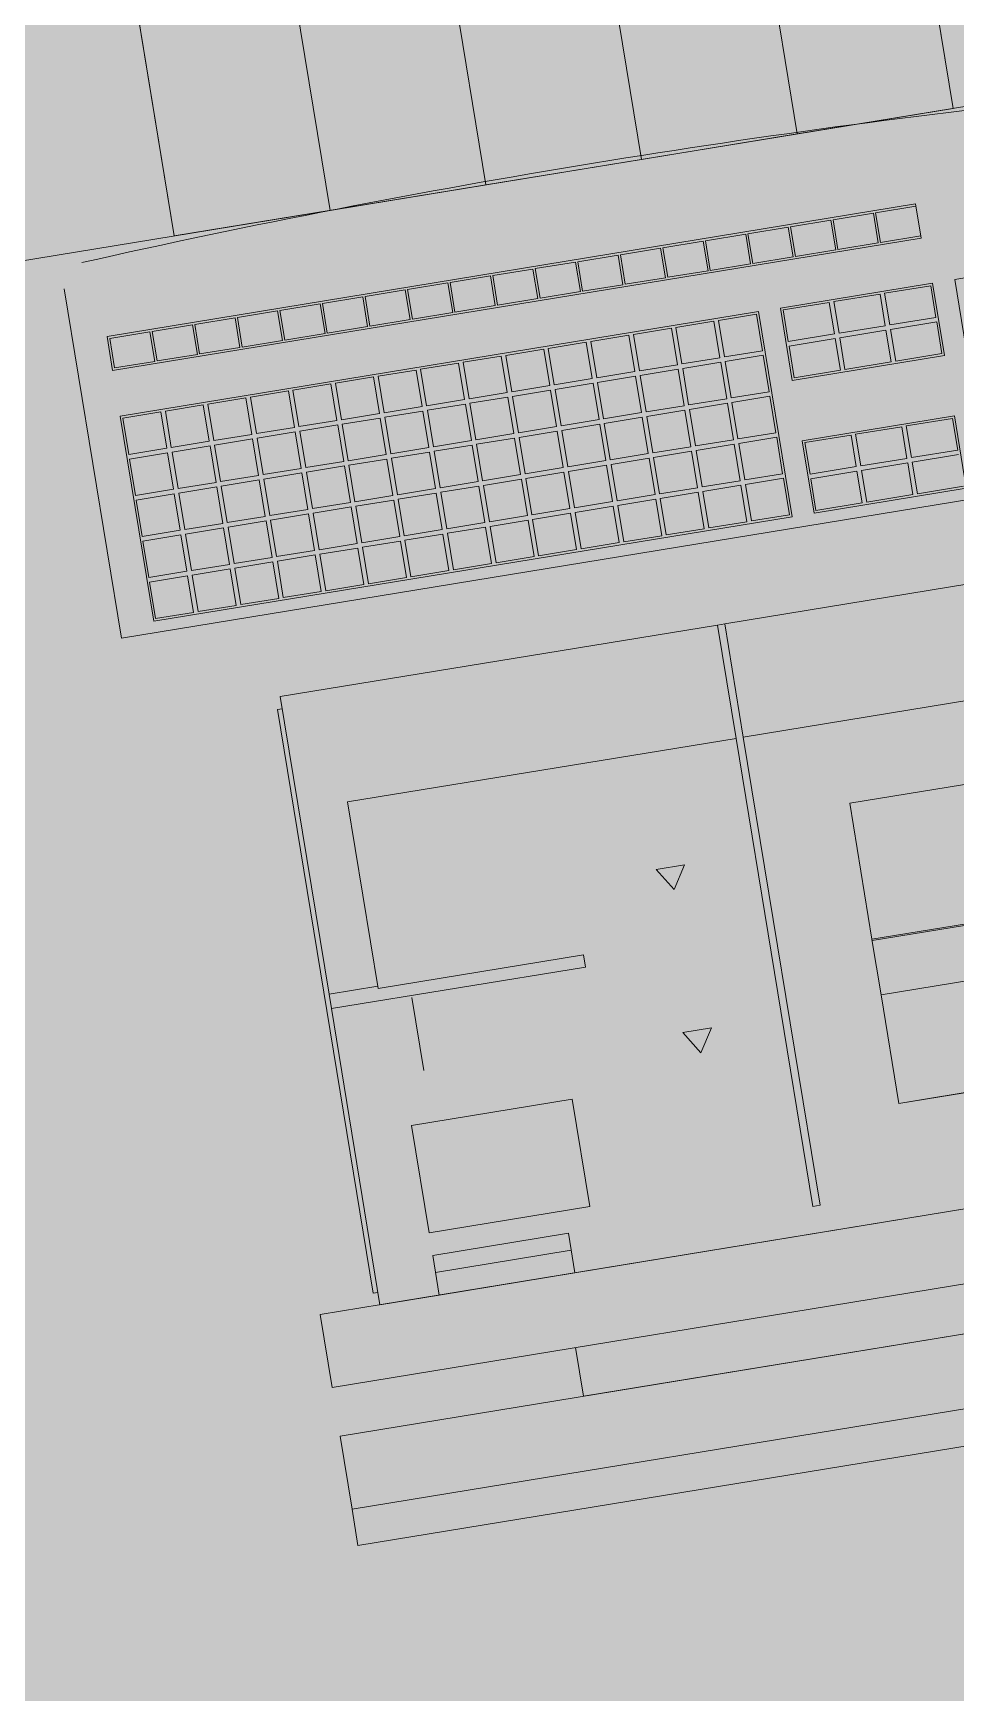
# Model space of a CAD drawing. Header units: metres. Extents: x 2 to 659295185, y -28 to 1124222152.
# Drawn here: x 655569.395 to 655569.769, y 1126616.172 to 1126616.846 of the extents above; entities that cross this region are included whole.
import ezdxf

# ---------------------------------------------------------------- set-up
doc = ezdxf.new("R2010")
doc.units = ezdxf.units.M
doc.header["$MEASUREMENT"] = 0
doc.linetypes.add('DASHDOT', pattern=[1, 0.5, -0.25, 0, -0.25])
doc.layers.get('0').update_dxf_attribs({"linetype": 'CONTINUOUS'})
doc.layers.add('LC-MUEBLE MADERA', color=12, linetype='CONTINUOUS', lineweight=9)
doc.layers.add('LOCALES ASIGNADOS', color=41, linetype='DASHDOT', lineweight=0)

# ---------------------------------------------------------------- blocks, each defined once
blk = doc.blocks.new('cajera')
for points in [[(-0.32, 0.26133), (-0.32, 0), (0, 0), (0, 0.26698)], [(-0.256, 0.16927), (-0.256, 0), (-0.32, 0), (-0.32, 0.24848), (-0.31139, 0.24848)], [(-0.256, 0.2482), (-0.256, 0.24848), (-0.192, 0.24848), (-0.192, 0), (-0.256, 0), (-0.256, 0.16927)], [(-0.128, 0.19869), (-0.128, 0), (-0.192, 0), (-0.192, 0.24848), (-0.14472, 0.24848)], [(-0.01974, 0.24848), (0, 0.24848), (0, 0), (-0.064, 0), (-0.064, 0.22382)], [(-0.064, 0.22382), (-0.064, 0), (-0.128, 0), (-0.128, 0.19869)]]:
    blk.add_lwpolyline(points)
blk = doc.blocks.new('monitor')
at = {"linetype": 'Continuous', "lineweight": 0}
for p, q in [((0.02, -0.185), (0.02, 0.185)), ((0.05, 0.185), (0.05, -0.185)), ((0.07, -0.185), (0.07, 0.185)), ((0.1, 0.185), (0.1, -0.185)), ((0.07, 0.085), (0.05, 0.085)), ((0.05, -0.085), (0.05, 0.085))]:
    blk.add_line(p, q, dxfattribs=at)
for p, q in [((0.05, 0.185), (0.02, 0.185)), ((0.1, 0.185), (0.07, 0.185))]:
    blk.add_line(p, q)
blk.add_lwpolyline([(0.02, 0.185), (0.005, 0.185), (0.005, -0.185), (0.02, -0.185)])
blk = doc.blocks.new('impresora fiscal')
at = {"linetype": 'Continuous', "lineweight": 0}
for p, q in [((1901.68399, 751.70618), (1901.92469, 751.70618)), ((1901.68399, 751.70618), (1901.68399, 751.45618)), ((1901.98041, 751.70618), (1901.92469, 751.70618)), ((1901.92469, 751.70618), (1901.92469, 751.68988)), ((1901.98041, 751.70618), (1902.00476, 751.70618)), ((1901.98041, 751.68988), (1901.98041, 751.70618)), ((1902.00476, 751.70618), (1902.00476, 751.58445)), ((1901.68205, 751.70118), (1901.68399, 751.70118)), ((1901.68205, 751.70118), (1901.68205, 751.46118)), ((1902.0067, 751.70118), (1902.00476, 751.70118)), ((1902.0067, 751.70118), (1902.0067, 751.46118)), ((1901.82214, 751.69517), (1901.82214, 751.50277)), ((1901.82514, 751.69517), (1901.82214, 751.69517)), ((1901.82514, 751.50277), (1901.82514, 751.69517)), ((1901.98041, 751.69691), (1901.92469, 751.69691)), ((1901.92469, 751.68988), (1901.98041, 751.68988)), ((1901.91442, 751.63652), (1901.91442, 751.68064)), ((1901.98041, 751.68064), (1901.91442, 751.68064)), ((1901.98041, 751.68064), (1901.98041, 751.63652)), ((1901.71019, 751.65965), (1901.71019, 751.6596)), ((1901.78392, 751.65965), (1901.71019, 751.65965)), ((1901.71019, 751.6596), (1901.71019, 751.61495)), ((1901.78392, 751.6596), (1901.71019, 751.6596)), ((1901.78392, 751.65965), (1901.78392, 751.6596)), ((1901.78392, 751.61495), (1901.78392, 751.6596)), ((1901.91442, 751.63652), (1901.98041, 751.63652)), ((1901.85985, 751.62634), (1901.854, 751.61706)), ((1901.86569, 751.61706), (1901.85985, 751.62634)), ((1901.854, 751.61706), (1901.86569, 751.61706)), ((1901.70996, 751.615), (1901.70996, 751.59219)), ((1901.71019, 751.615), (1901.70996, 751.615)), ((1901.71019, 751.61495), (1901.78392, 751.61495)), ((1901.78392, 751.59219), (1901.78392, 751.61495)), ((1901.97181, 751.61526), (1901.97181, 751.58526)), ((1901.78392, 751.59267), (1901.70996, 751.59267)), ((1901.70996, 751.59219), (1901.71019, 751.59219)), ((1901.71019, 751.59219), (1901.71019, 751.59214)), ((1901.78392, 751.59214), (1901.71019, 751.59214)), ((1901.71019, 751.59214), (1901.71019, 751.53622)), ((1901.78392, 751.59219), (1901.78392, 751.59214)), ((1901.78392, 751.53622), (1901.78392, 751.59214)), ((1901.90034, 751.58445), (1901.90034, 751.5794)), ((1901.90034, 751.58445), (1902.00476, 751.58445)), ((1902.00476, 751.58445), (1902.00476, 751.57844)), ((1901.90034, 751.5794), (1901.98476, 751.5794)), ((1901.98476, 751.5794), (1901.98476, 751.50277)), ((1902.00476, 751.57844), (1901.98476, 751.57844)), ((1902.00476, 751.45618), (1902.00476, 751.57844)), ((1901.85985, 751.55926), (1901.854, 751.54998)), ((1901.86569, 751.54998), (1901.85985, 751.55926)), ((1901.854, 751.54998), (1901.86569, 751.54998)), ((1901.71019, 751.53622), (1901.78392, 751.53622)), ((1901.70758, 751.52555), (1901.70173, 751.51627)), ((1901.71343, 751.51627), (1901.70758, 751.52555)), ((1901.70173, 751.51627), (1901.71343, 751.51627)), ((1901.82214, 751.50277), (1901.69917, 751.50277)), ((1901.69917, 751.50277), (1901.69917, 751.45618)), ((1901.82214, 751.45618), (1901.82214, 751.50277)), ((1901.82514, 751.50277), (1901.82514, 751.45618)), ((1901.98476, 751.50277), (1901.82514, 751.50277)), ((1901.68205, 751.46118), (1901.68399, 751.46118)), ((1901.68399, 751.45618), (1901.69917, 751.45618)), ((1901.69917, 751.45618), (1901.82214, 751.45618)), ((1901.82214, 751.45618), (1901.82514, 751.45618)), ((1901.82514, 751.45618), (1902.00476, 751.45618)), ((1902.0067, 751.46118), (1902.00476, 751.46118))]:
    blk.add_line(p, q, dxfattribs=at)
blk = doc.blocks.new('teclado de caja')
at = {"linetype": 'Continuous', "lineweight": 0}
for p, q in [((1902.0645, 751.42237), (1901.62425, 751.42237)), ((1902.0645, 751.42237), (1901.62425, 751.42237)), ((1902.0645, 751.27875), (1902.0645, 751.42237)), ((1902.0645, 751.27875), (1902.0645, 751.42237)), ((1901.70752, 751.33338), (1901.70752, 751.41769)), ((1901.70752, 751.33338), (1901.70752, 751.41769)), ((1901.77912, 751.41769), (1901.71658, 751.41769)), ((1901.71658, 751.41769), (1901.71658, 751.38793)), ((1901.77912, 751.41769), (1901.71658, 751.41769)), ((1901.71658, 751.41769), (1901.71658, 751.38793)), ((1901.73649, 751.41675), (1901.71751, 751.41675)), ((1901.73649, 751.41675), (1901.71751, 751.41675)), ((1901.73649, 751.40375), (1901.73649, 751.41675)), ((1901.73649, 751.40375), (1901.73649, 751.41675)), ((1901.73836, 751.41675), (1901.73836, 751.40375)), ((1901.75733, 751.41675), (1901.73836, 751.41675)), ((1901.73836, 751.41675), (1901.73836, 751.40375)), ((1901.75733, 751.41675), (1901.73836, 751.41675)), ((1901.75733, 751.40375), (1901.75733, 751.41675)), ((1901.75733, 751.40375), (1901.75733, 751.41675)), ((1901.75921, 751.41675), (1901.75921, 751.40375)), ((1901.77818, 751.41675), (1901.75921, 751.41675)), ((1901.75921, 751.41675), (1901.75921, 751.40375)), ((1901.77818, 751.41675), (1901.75921, 751.41675)), ((1901.77818, 751.40375), (1901.77818, 751.41675)), ((1901.77818, 751.40375), (1901.77818, 751.41675)), ((1901.77912, 751.38793), (1901.77912, 751.41769)), ((1901.77912, 751.38793), (1901.77912, 751.41769)), ((1902.05045, 751.41769), (1901.78817, 751.41769)), ((1901.78817, 751.41769), (1901.78817, 751.33338)), ((1902.05045, 751.41769), (1901.78817, 751.41769)), ((1901.78817, 751.41769), (1901.78817, 751.33338)), ((1901.78911, 751.41675), (1901.78911, 751.40176)), ((1901.80472, 751.41675), (1901.78911, 751.41675)), ((1901.78911, 751.41675), (1901.78911, 751.40176)), ((1901.80472, 751.41675), (1901.78911, 751.41675)), ((1901.80472, 751.40176), (1901.80472, 751.41675)), ((1901.80472, 751.40176), (1901.80472, 751.41675)), ((1901.80659, 751.41675), (1901.80659, 751.40176)), ((1901.82221, 751.41675), (1901.80659, 751.41675)), ((1901.80659, 751.41675), (1901.80659, 751.40176)), ((1901.82221, 751.41675), (1901.80659, 751.41675)), ((1901.82221, 751.40176), (1901.82221, 751.41675)), ((1901.82221, 751.40176), (1901.82221, 751.41675)), ((1901.82408, 751.41675), (1901.82408, 751.40176)), ((1901.83969, 751.41675), (1901.82408, 751.41675)), ((1901.82408, 751.41675), (1901.82408, 751.40176)), ((1901.83969, 751.41675), (1901.82408, 751.41675)), ((1901.83969, 751.40176), (1901.83969, 751.41675)), ((1901.83969, 751.40176), (1901.83969, 751.41675)), ((1901.84156, 751.41675), (1901.84156, 751.40176)), ((1901.85718, 751.41675), (1901.84156, 751.41675)), ((1901.84156, 751.41675), (1901.84156, 751.40176)), ((1901.85718, 751.41675), (1901.84156, 751.41675)), ((1901.85718, 751.40176), (1901.85718, 751.41675)), ((1901.85718, 751.40176), (1901.85718, 751.41675)), ((1901.85905, 751.41675), (1901.85905, 751.40176)), ((1901.87466, 751.41675), (1901.85905, 751.41675)), ((1901.85905, 751.41675), (1901.85905, 751.40176)), ((1901.87466, 751.41675), (1901.85905, 751.41675)), ((1901.87466, 751.40176), (1901.87466, 751.41675)), ((1901.87466, 751.40176), (1901.87466, 751.41675)), ((1901.87653, 751.41675), (1901.87653, 751.40176)), ((1901.89214, 751.41675), (1901.87653, 751.41675)), ((1901.87653, 751.41675), (1901.87653, 751.40176)), ((1901.89214, 751.41675), (1901.87653, 751.41675)), ((1901.89214, 751.40176), (1901.89214, 751.41675)), ((1901.89214, 751.40176), (1901.89214, 751.41675)), ((1901.89402, 751.41675), (1901.89402, 751.40176)), ((1901.90963, 751.41675), (1901.89402, 751.41675)), ((1901.89402, 751.41675), (1901.89402, 751.40176)), ((1901.90963, 751.41675), (1901.89402, 751.41675)), ((1901.90963, 751.40176), (1901.90963, 751.41675)), ((1901.90963, 751.40176), (1901.90963, 751.41675)), ((1901.9115, 751.41675), (1901.9115, 751.40176)), ((1901.92711, 751.41675), (1901.9115, 751.41675)), ((1901.9115, 751.41675), (1901.9115, 751.40176)), ((1901.92711, 751.41675), (1901.9115, 751.41675)), ((1901.92711, 751.40176), (1901.92711, 751.41675)), ((1901.92711, 751.40176), (1901.92711, 751.41675)), ((1901.92899, 751.41675), (1901.92899, 751.40176)), ((1901.9446, 751.41675), (1901.92899, 751.41675)), ((1901.92899, 751.41675), (1901.92899, 751.40176)), ((1901.9446, 751.41675), (1901.92899, 751.41675)), ((1901.9446, 751.40176), (1901.9446, 751.41675)), ((1901.9446, 751.40176), (1901.9446, 751.41675)), ((1901.94647, 751.41675), (1901.94647, 751.40176)), ((1901.96208, 751.41675), (1901.94647, 751.41675)), ((1901.94647, 751.41675), (1901.94647, 751.40176)), ((1901.96208, 751.41675), (1901.94647, 751.41675)), ((1901.96208, 751.40176), (1901.96208, 751.41675)), ((1901.96208, 751.40176), (1901.96208, 751.41675)), ((1901.96396, 751.41675), (1901.96396, 751.40176)), ((1901.97957, 751.41675), (1901.96396, 751.41675)), ((1901.96396, 751.41675), (1901.96396, 751.40176)), ((1901.97957, 751.41675), (1901.96396, 751.41675)), ((1901.97957, 751.40176), (1901.97957, 751.41675)), ((1901.97957, 751.40176), (1901.97957, 751.41675)), ((1901.98144, 751.41675), (1901.98144, 751.40176)), ((1901.99705, 751.41675), (1901.98144, 751.41675)), ((1901.98144, 751.41675), (1901.98144, 751.40176)), ((1901.99705, 751.41675), (1901.98144, 751.41675)), ((1901.99705, 751.40176), (1901.99705, 751.41675)), ((1901.99705, 751.40176), (1901.99705, 751.41675)), ((1901.99893, 751.41675), (1901.99893, 751.40176)), ((1902.01454, 751.41675), (1901.99893, 751.41675)), ((1901.99893, 751.41675), (1901.99893, 751.40176)), ((1902.01454, 751.41675), (1901.99893, 751.41675)), ((1902.01454, 751.40176), (1902.01454, 751.41675)), ((1902.01454, 751.40176), (1902.01454, 751.41675)), ((1902.01641, 751.41675), (1902.01641, 751.40176)), ((1902.03202, 751.41675), (1902.01641, 751.41675)), ((1902.01641, 751.41675), (1902.01641, 751.40176)), ((1902.03202, 751.41675), (1902.01641, 751.41675)), ((1902.03202, 751.40176), (1902.03202, 751.41675)), ((1902.03202, 751.40176), (1902.03202, 751.41675)), ((1902.0339, 751.41675), (1902.0339, 751.40176)), ((1902.04951, 751.41675), (1902.0339, 751.41675)), ((1902.0339, 751.41675), (1902.0339, 751.40176)), ((1902.04951, 751.41675), (1902.0339, 751.41675)), ((1902.04951, 751.40176), (1902.04951, 751.41675)), ((1902.04951, 751.40176), (1902.04951, 751.41675)), ((1902.05045, 751.33338), (1902.05045, 751.41769)), ((1902.05045, 751.33338), (1902.05045, 751.41769)), ((1901.71751, 751.40375), (1901.73649, 751.40375)), ((1901.71751, 751.40375), (1901.73649, 751.40375)), ((1901.71751, 751.40187), (1901.71751, 751.38887)), ((1901.73649, 751.40187), (1901.71751, 751.40187)), ((1901.71751, 751.40187), (1901.71751, 751.38887)), ((1901.73649, 751.40187), (1901.71751, 751.40187)), ((1901.73649, 751.38887), (1901.73649, 751.40187)), ((1901.73649, 751.38887), (1901.73649, 751.40187)), ((1901.73836, 751.40375), (1901.75733, 751.40375)), ((1901.73836, 751.40375), (1901.75733, 751.40375)), ((1901.73836, 751.40187), (1901.73836, 751.38887)), ((1901.75733, 751.40187), (1901.73836, 751.40187)), ((1901.73836, 751.40187), (1901.73836, 751.38887)), ((1901.75733, 751.40187), (1901.73836, 751.40187)), ((1901.75733, 751.38887), (1901.75733, 751.40187)), ((1901.75733, 751.38887), (1901.75733, 751.40187)), ((1901.75921, 751.40375), (1901.77818, 751.40375)), ((1901.75921, 751.40375), (1901.77818, 751.40375)), ((1901.75921, 751.40187), (1901.75921, 751.38887)), ((1901.77818, 751.40187), (1901.75921, 751.40187)), ((1901.75921, 751.40187), (1901.75921, 751.38887)), ((1901.77818, 751.40187), (1901.75921, 751.40187)), ((1901.77818, 751.38887), (1901.77818, 751.40187)), ((1901.77818, 751.38887), (1901.77818, 751.40187)), ((1901.78911, 751.40176), (1901.80472, 751.40176)), ((1901.78911, 751.40176), (1901.80472, 751.40176)), ((1901.80659, 751.40176), (1901.82221, 751.40176)), ((1901.80659, 751.40176), (1901.82221, 751.40176)), ((1901.82408, 751.40176), (1901.83969, 751.40176)), ((1901.82408, 751.40176), (1901.83969, 751.40176)), ((1901.84156, 751.40176), (1901.85718, 751.40176)), ((1901.84156, 751.40176), (1901.85718, 751.40176)), ((1901.85905, 751.40176), (1901.87466, 751.40176)), ((1901.85905, 751.40176), (1901.87466, 751.40176)), ((1901.87653, 751.40176), (1901.89214, 751.40176)), ((1901.87653, 751.40176), (1901.89214, 751.40176)), ((1901.89402, 751.40176), (1901.90963, 751.40176)), ((1901.89402, 751.40176), (1901.90963, 751.40176)), ((1901.9115, 751.40176), (1901.92711, 751.40176)), ((1901.9115, 751.40176), (1901.92711, 751.40176)), ((1901.92899, 751.40176), (1901.9446, 751.40176)), ((1901.92899, 751.40176), (1901.9446, 751.40176)), ((1901.94647, 751.40176), (1901.96208, 751.40176)), ((1901.94647, 751.40176), (1901.96208, 751.40176)), ((1901.96396, 751.40176), (1901.97957, 751.40176)), ((1901.96396, 751.40176), (1901.97957, 751.40176)), ((1901.98144, 751.40176), (1901.99705, 751.40176)), ((1901.98144, 751.40176), (1901.99705, 751.40176)), ((1901.99893, 751.40176), (1902.01454, 751.40176)), ((1901.99893, 751.40176), (1902.01454, 751.40176)), ((1902.01641, 751.40176), (1902.03202, 751.40176)), ((1902.01641, 751.40176), (1902.03202, 751.40176)), ((1902.0339, 751.40176), (1902.04951, 751.40176)), ((1902.0339, 751.40176), (1902.04951, 751.40176)), ((1901.78911, 751.39989), (1901.78911, 751.3849)), ((1901.80472, 751.39989), (1901.78911, 751.39989)), ((1901.78911, 751.39989), (1901.78911, 751.3849)), ((1901.80472, 751.39989), (1901.78911, 751.39989)), ((1901.80472, 751.3849), (1901.80472, 751.39989)), ((1901.80472, 751.3849), (1901.80472, 751.39989)), ((1901.80659, 751.39989), (1901.80659, 751.3849)), ((1901.82221, 751.39989), (1901.80659, 751.39989)), ((1901.80659, 751.39989), (1901.80659, 751.3849)), ((1901.82221, 751.39989), (1901.80659, 751.39989)), ((1901.82221, 751.3849), (1901.82221, 751.39989)), ((1901.82221, 751.3849), (1901.82221, 751.39989)), ((1901.82408, 751.39989), (1901.82408, 751.3849)), ((1901.83969, 751.39989), (1901.82408, 751.39989)), ((1901.82408, 751.39989), (1901.82408, 751.3849)), ((1901.83969, 751.39989), (1901.82408, 751.39989)), ((1901.83969, 751.3849), (1901.83969, 751.39989)), ((1901.83969, 751.3849), (1901.83969, 751.39989)), ((1901.84156, 751.39989), (1901.84156, 751.3849)), ((1901.85718, 751.39989), (1901.84156, 751.39989)), ((1901.84156, 751.39989), (1901.84156, 751.3849)), ((1901.85718, 751.39989), (1901.84156, 751.39989)), ((1901.85718, 751.3849), (1901.85718, 751.39989)), ((1901.85718, 751.3849), (1901.85718, 751.39989)), ((1901.85905, 751.39989), (1901.85905, 751.3849)), ((1901.87466, 751.39989), (1901.85905, 751.39989)), ((1901.85905, 751.39989), (1901.85905, 751.3849)), ((1901.87466, 751.39989), (1901.85905, 751.39989)), ((1901.87466, 751.3849), (1901.87466, 751.39989)), ((1901.87466, 751.3849), (1901.87466, 751.39989)), ((1901.87653, 751.39989), (1901.87653, 751.3849)), ((1901.89214, 751.39989), (1901.87653, 751.39989)), ((1901.87653, 751.39989), (1901.87653, 751.3849)), ((1901.89214, 751.39989), (1901.87653, 751.39989)), ((1901.89214, 751.3849), (1901.89214, 751.39989)), ((1901.89214, 751.3849), (1901.89214, 751.39989)), ((1901.89402, 751.39989), (1901.89402, 751.3849)), ((1901.90963, 751.39989), (1901.89402, 751.39989)), ((1901.89402, 751.39989), (1901.89402, 751.3849)), ((1901.90963, 751.39989), (1901.89402, 751.39989)), ((1901.90963, 751.3849), (1901.90963, 751.39989)), ((1901.90963, 751.3849), (1901.90963, 751.39989)), ((1901.9115, 751.39989), (1901.9115, 751.3849)), ((1901.92711, 751.39989), (1901.9115, 751.39989)), ((1901.9115, 751.39989), (1901.9115, 751.3849)), ((1901.92711, 751.39989), (1901.9115, 751.39989)), ((1901.92711, 751.3849), (1901.92711, 751.39989)), ((1901.92711, 751.3849), (1901.92711, 751.39989)), ((1901.92899, 751.39989), (1901.92899, 751.3849)), ((1901.9446, 751.39989), (1901.92899, 751.39989)), ((1901.92899, 751.39989), (1901.92899, 751.3849)), ((1901.9446, 751.39989), (1901.92899, 751.39989)), ((1901.9446, 751.3849), (1901.9446, 751.39989)), ((1901.9446, 751.3849), (1901.9446, 751.39989)), ((1901.94647, 751.39989), (1901.94647, 751.3849)), ((1901.96208, 751.39989), (1901.94647, 751.39989)), ((1901.94647, 751.39989), (1901.94647, 751.3849)), ((1901.96208, 751.39989), (1901.94647, 751.39989)), ((1901.96208, 751.3849), (1901.96208, 751.39989)), ((1901.96208, 751.3849), (1901.96208, 751.39989)), ((1901.96396, 751.39989), (1901.96396, 751.3849)), ((1901.97957, 751.39989), (1901.96396, 751.39989)), ((1901.96396, 751.39989), (1901.96396, 751.3849)), ((1901.97957, 751.39989), (1901.96396, 751.39989)), ((1901.97957, 751.3849), (1901.97957, 751.39989)), ((1901.97957, 751.3849), (1901.97957, 751.39989)), ((1901.98144, 751.39989), (1901.98144, 751.3849)), ((1901.99705, 751.39989), (1901.98144, 751.39989)), ((1901.98144, 751.39989), (1901.98144, 751.3849)), ((1901.99705, 751.39989), (1901.98144, 751.39989)), ((1901.99705, 751.3849), (1901.99705, 751.39989)), ((1901.99705, 751.3849), (1901.99705, 751.39989)), ((1901.99893, 751.39989), (1901.99893, 751.3849)), ((1902.01454, 751.39989), (1901.99893, 751.39989)), ((1901.99893, 751.39989), (1901.99893, 751.3849)), ((1902.01454, 751.39989), (1901.99893, 751.39989)), ((1902.01454, 751.3849), (1902.01454, 751.39989)), ((1902.01454, 751.3849), (1902.01454, 751.39989)), ((1902.01641, 751.39989), (1902.01641, 751.3849)), ((1902.03202, 751.39989), (1902.01641, 751.39989)), ((1902.01641, 751.39989), (1902.01641, 751.3849)), ((1902.03202, 751.39989), (1902.01641, 751.39989)), ((1902.03202, 751.3849), (1902.03202, 751.39989)), ((1902.03202, 751.3849), (1902.03202, 751.39989)), ((1902.0339, 751.39989), (1902.0339, 751.3849)), ((1902.04951, 751.39989), (1902.0339, 751.39989)), ((1902.0339, 751.39989), (1902.0339, 751.3849)), ((1902.04951, 751.39989), (1902.0339, 751.39989)), ((1902.04951, 751.3849), (1902.04951, 751.39989)), ((1902.04951, 751.3849), (1902.04951, 751.39989)), ((1901.71658, 751.38793), (1901.77912, 751.38793)), ((1901.71658, 751.38793), (1901.77912, 751.38793)), ((1901.71751, 751.38887), (1901.73649, 751.38887)), ((1901.71751, 751.38887), (1901.73649, 751.38887)), ((1901.73836, 751.38887), (1901.75733, 751.38887)), ((1901.73836, 751.38887), (1901.75733, 751.38887)), ((1901.75921, 751.38887), (1901.77818, 751.38887)), ((1901.75921, 751.38887), (1901.77818, 751.38887)), ((1901.78911, 751.3849), (1901.80472, 751.3849)), ((1901.78911, 751.3849), (1901.80472, 751.3849)), ((1901.78911, 751.38303), (1901.78911, 751.36804)), ((1901.80472, 751.38303), (1901.78911, 751.38303)), ((1901.78911, 751.38303), (1901.78911, 751.36804)), ((1901.80472, 751.38303), (1901.78911, 751.38303)), ((1901.80472, 751.36804), (1901.80472, 751.38303)), ((1901.80472, 751.36804), (1901.80472, 751.38303)), ((1901.80659, 751.3849), (1901.82221, 751.3849)), ((1901.80659, 751.3849), (1901.82221, 751.3849)), ((1901.80659, 751.38303), (1901.80659, 751.36804)), ((1901.82221, 751.38303), (1901.80659, 751.38303)), ((1901.80659, 751.38303), (1901.80659, 751.36804)), ((1901.82221, 751.38303), (1901.80659, 751.38303)), ((1901.82221, 751.36804), (1901.82221, 751.38303)), ((1901.82221, 751.36804), (1901.82221, 751.38303)), ((1901.82408, 751.3849), (1901.83969, 751.3849)), ((1901.82408, 751.3849), (1901.83969, 751.3849)), ((1901.82408, 751.38303), (1901.82408, 751.36804)), ((1901.83969, 751.38303), (1901.82408, 751.38303)), ((1901.82408, 751.38303), (1901.82408, 751.36804)), ((1901.83969, 751.38303), (1901.82408, 751.38303)), ((1901.83969, 751.36804), (1901.83969, 751.38303)), ((1901.83969, 751.36804), (1901.83969, 751.38303)), ((1901.84156, 751.3849), (1901.85718, 751.3849)), ((1901.84156, 751.3849), (1901.85718, 751.3849)), ((1901.84156, 751.38303), (1901.84156, 751.36804)), ((1901.85718, 751.38303), (1901.84156, 751.38303)), ((1901.84156, 751.38303), (1901.84156, 751.36804)), ((1901.85718, 751.38303), (1901.84156, 751.38303)), ((1901.85718, 751.36804), (1901.85718, 751.38303)), ((1901.85718, 751.36804), (1901.85718, 751.38303)), ((1901.85905, 751.3849), (1901.87466, 751.3849)), ((1901.85905, 751.3849), (1901.87466, 751.3849)), ((1901.85905, 751.38303), (1901.85905, 751.36804)), ((1901.87466, 751.38303), (1901.85905, 751.38303)), ((1901.85905, 751.38303), (1901.85905, 751.36804)), ((1901.87466, 751.38303), (1901.85905, 751.38303)), ((1901.87466, 751.36804), (1901.87466, 751.38303)), ((1901.87466, 751.36804), (1901.87466, 751.38303)), ((1901.87653, 751.3849), (1901.89214, 751.3849)), ((1901.87653, 751.3849), (1901.89214, 751.3849)), ((1901.87653, 751.38303), (1901.87653, 751.36804)), ((1901.89214, 751.38303), (1901.87653, 751.38303)), ((1901.87653, 751.38303), (1901.87653, 751.36804)), ((1901.89214, 751.38303), (1901.87653, 751.38303)), ((1901.89214, 751.36804), (1901.89214, 751.38303)), ((1901.89214, 751.36804), (1901.89214, 751.38303)), ((1901.89402, 751.3849), (1901.90963, 751.3849)), ((1901.89402, 751.3849), (1901.90963, 751.3849)), ((1901.89402, 751.38303), (1901.89402, 751.36804)), ((1901.90963, 751.38303), (1901.89402, 751.38303)), ((1901.89402, 751.38303), (1901.89402, 751.36804)), ((1901.90963, 751.38303), (1901.89402, 751.38303)), ((1901.90963, 751.36804), (1901.90963, 751.38303)), ((1901.90963, 751.36804), (1901.90963, 751.38303)), ((1901.9115, 751.3849), (1901.92711, 751.3849)), ((1901.9115, 751.3849), (1901.92711, 751.3849)), ((1901.9115, 751.38303), (1901.9115, 751.36804)), ((1901.92711, 751.38303), (1901.9115, 751.38303)), ((1901.9115, 751.38303), (1901.9115, 751.36804)), ((1901.92711, 751.38303), (1901.9115, 751.38303)), ((1901.92711, 751.36804), (1901.92711, 751.38303)), ((1901.92711, 751.36804), (1901.92711, 751.38303)), ((1901.92899, 751.3849), (1901.9446, 751.3849)), ((1901.92899, 751.3849), (1901.9446, 751.3849)), ((1901.92899, 751.38303), (1901.92899, 751.36804)), ((1901.9446, 751.38303), (1901.92899, 751.38303)), ((1901.92899, 751.38303), (1901.92899, 751.36804)), ((1901.9446, 751.38303), (1901.92899, 751.38303)), ((1901.9446, 751.36804), (1901.9446, 751.38303)), ((1901.9446, 751.36804), (1901.9446, 751.38303)), ((1901.94647, 751.3849), (1901.96208, 751.3849)), ((1901.94647, 751.3849), (1901.96208, 751.3849)), ((1901.94647, 751.38303), (1901.94647, 751.36804)), ((1901.96208, 751.38303), (1901.94647, 751.38303)), ((1901.94647, 751.38303), (1901.94647, 751.36804)), ((1901.96208, 751.38303), (1901.94647, 751.38303)), ((1901.96208, 751.36804), (1901.96208, 751.38303)), ((1901.96208, 751.36804), (1901.96208, 751.38303)), ((1901.96396, 751.3849), (1901.97957, 751.3849)), ((1901.96396, 751.3849), (1901.97957, 751.3849)), ((1901.96396, 751.38303), (1901.96396, 751.36804)), ((1901.97957, 751.38303), (1901.96396, 751.38303)), ((1901.96396, 751.38303), (1901.96396, 751.36804)), ((1901.97957, 751.38303), (1901.96396, 751.38303)), ((1901.97957, 751.36804), (1901.97957, 751.38303)), ((1901.97957, 751.36804), (1901.97957, 751.38303)), ((1901.98144, 751.3849), (1901.99705, 751.3849)), ((1901.98144, 751.3849), (1901.99705, 751.3849)), ((1901.98144, 751.38303), (1901.98144, 751.36804)), ((1901.99705, 751.38303), (1901.98144, 751.38303)), ((1901.98144, 751.38303), (1901.98144, 751.36804)), ((1901.99705, 751.38303), (1901.98144, 751.38303)), ((1901.99705, 751.36804), (1901.99705, 751.38303)), ((1901.99705, 751.36804), (1901.99705, 751.38303)), ((1901.99893, 751.3849), (1902.01454, 751.3849)), ((1901.99893, 751.3849), (1902.01454, 751.3849)), ((1901.99893, 751.38303), (1901.99893, 751.36804)), ((1902.01454, 751.38303), (1901.99893, 751.38303)), ((1901.99893, 751.38303), (1901.99893, 751.36804)), ((1902.01454, 751.38303), (1901.99893, 751.38303)), ((1902.01454, 751.36804), (1902.01454, 751.38303)), ((1902.01454, 751.36804), (1902.01454, 751.38303)), ((1902.01641, 751.3849), (1902.03202, 751.3849)), ((1902.01641, 751.3849), (1902.03202, 751.3849)), ((1902.01641, 751.38303), (1902.01641, 751.36804)), ((1902.03202, 751.38303), (1902.01641, 751.38303)), ((1902.01641, 751.38303), (1902.01641, 751.36804)), ((1902.03202, 751.38303), (1902.01641, 751.38303)), ((1902.03202, 751.36804), (1902.03202, 751.38303)), ((1902.03202, 751.36804), (1902.03202, 751.38303)), ((1902.0339, 751.3849), (1902.04951, 751.3849)), ((1902.0339, 751.3849), (1902.04951, 751.3849)), ((1902.0339, 751.38303), (1902.0339, 751.36804)), ((1902.04951, 751.38303), (1902.0339, 751.38303)), ((1902.0339, 751.38303), (1902.0339, 751.36804)), ((1902.04951, 751.38303), (1902.0339, 751.38303)), ((1902.04951, 751.36804), (1902.04951, 751.38303)), ((1902.04951, 751.36804), (1902.04951, 751.38303)), ((1901.78911, 751.36804), (1901.80472, 751.36804)), ((1901.78911, 751.36804), (1901.80472, 751.36804)), ((1901.80659, 751.36804), (1901.82221, 751.36804)), ((1901.80659, 751.36804), (1901.82221, 751.36804)), ((1901.82408, 751.36804), (1901.83969, 751.36804)), ((1901.82408, 751.36804), (1901.83969, 751.36804)), ((1901.84156, 751.36804), (1901.85718, 751.36804)), ((1901.84156, 751.36804), (1901.85718, 751.36804)), ((1901.85905, 751.36804), (1901.87466, 751.36804)), ((1901.85905, 751.36804), (1901.87466, 751.36804)), ((1901.87653, 751.36804), (1901.89214, 751.36804)), ((1901.87653, 751.36804), (1901.89214, 751.36804)), ((1901.89402, 751.36804), (1901.90963, 751.36804)), ((1901.89402, 751.36804), (1901.90963, 751.36804)), ((1901.9115, 751.36804), (1901.92711, 751.36804)), ((1901.9115, 751.36804), (1901.92711, 751.36804)), ((1901.92899, 751.36804), (1901.9446, 751.36804)), ((1901.92899, 751.36804), (1901.9446, 751.36804)), ((1901.94647, 751.36804), (1901.96208, 751.36804)), ((1901.94647, 751.36804), (1901.96208, 751.36804)), ((1901.96396, 751.36804), (1901.97957, 751.36804)), ((1901.96396, 751.36804), (1901.97957, 751.36804)), ((1901.98144, 751.36804), (1901.99705, 751.36804)), ((1901.98144, 751.36804), (1901.99705, 751.36804)), ((1901.99893, 751.36804), (1902.01454, 751.36804)), ((1901.99893, 751.36804), (1902.01454, 751.36804)), ((1902.01641, 751.36804), (1902.03202, 751.36804)), ((1902.01641, 751.36804), (1902.03202, 751.36804)), ((1902.0339, 751.36804), (1902.04951, 751.36804)), ((1902.0339, 751.36804), (1902.04951, 751.36804)), ((1901.77912, 751.36314), (1901.71658, 751.36314)), ((1901.71658, 751.36314), (1901.71658, 751.33338)), ((1901.77912, 751.36314), (1901.71658, 751.36314)), ((1901.71658, 751.36314), (1901.71658, 751.33338)), ((1901.71751, 751.3622), (1901.71751, 751.3492)), ((1901.73649, 751.3622), (1901.71751, 751.3622)), ((1901.71751, 751.3622), (1901.71751, 751.3492)), ((1901.73649, 751.3622), (1901.71751, 751.3622)), ((1901.73649, 751.3492), (1901.73649, 751.3622)), ((1901.73649, 751.3492), (1901.73649, 751.3622)), ((1901.73836, 751.3622), (1901.73836, 751.3492)), ((1901.75733, 751.3622), (1901.73836, 751.3622)), ((1901.73836, 751.3622), (1901.73836, 751.3492)), ((1901.75733, 751.3622), (1901.73836, 751.3622)), ((1901.75733, 751.3492), (1901.75733, 751.3622)), ((1901.75733, 751.3492), (1901.75733, 751.3622)), ((1901.75921, 751.3622), (1901.75921, 751.3492)), ((1901.77818, 751.3622), (1901.75921, 751.3622)), ((1901.75921, 751.3622), (1901.75921, 751.3492)), ((1901.77818, 751.3622), (1901.75921, 751.3622)), ((1901.77818, 751.3492), (1901.77818, 751.3622)), ((1901.77818, 751.3492), (1901.77818, 751.3622)), ((1901.77912, 751.33338), (1901.77912, 751.36314)), ((1901.77912, 751.33338), (1901.77912, 751.36314)), ((1901.78911, 751.36617), (1901.78911, 751.35118)), ((1901.80472, 751.36617), (1901.78911, 751.36617)), ((1901.78911, 751.36617), (1901.78911, 751.35118)), ((1901.80472, 751.36617), (1901.78911, 751.36617)), ((1901.80472, 751.35118), (1901.80472, 751.36617)), ((1901.80472, 751.35118), (1901.80472, 751.36617)), ((1901.80659, 751.36617), (1901.80659, 751.35118)), ((1901.82221, 751.36617), (1901.80659, 751.36617)), ((1901.80659, 751.36617), (1901.80659, 751.35118)), ((1901.82221, 751.36617), (1901.80659, 751.36617)), ((1901.82221, 751.35118), (1901.82221, 751.36617)), ((1901.82221, 751.35118), (1901.82221, 751.36617)), ((1901.82408, 751.36617), (1901.82408, 751.35118)), ((1901.83969, 751.36617), (1901.82408, 751.36617)), ((1901.82408, 751.36617), (1901.82408, 751.35118)), ((1901.83969, 751.36617), (1901.82408, 751.36617)), ((1901.83969, 751.35118), (1901.83969, 751.36617)), ((1901.83969, 751.35118), (1901.83969, 751.36617)), ((1901.84156, 751.36617), (1901.84156, 751.35118)), ((1901.85718, 751.36617), (1901.84156, 751.36617)), ((1901.84156, 751.36617), (1901.84156, 751.35118)), ((1901.85718, 751.36617), (1901.84156, 751.36617)), ((1901.85718, 751.35118), (1901.85718, 751.36617)), ((1901.85718, 751.35118), (1901.85718, 751.36617)), ((1901.85905, 751.36617), (1901.85905, 751.35118)), ((1901.87466, 751.36617), (1901.85905, 751.36617)), ((1901.85905, 751.36617), (1901.85905, 751.35118)), ((1901.87466, 751.36617), (1901.85905, 751.36617)), ((1901.87466, 751.35118), (1901.87466, 751.36617)), ((1901.87466, 751.35118), (1901.87466, 751.36617)), ((1901.87653, 751.36617), (1901.87653, 751.35118)), ((1901.89214, 751.36617), (1901.87653, 751.36617)), ((1901.87653, 751.36617), (1901.87653, 751.35118)), ((1901.89214, 751.36617), (1901.87653, 751.36617)), ((1901.89214, 751.35118), (1901.89214, 751.36617)), ((1901.89214, 751.35118), (1901.89214, 751.36617)), ((1901.89402, 751.36617), (1901.89402, 751.35118)), ((1901.90963, 751.36617), (1901.89402, 751.36617)), ((1901.89402, 751.36617), (1901.89402, 751.35118)), ((1901.90963, 751.36617), (1901.89402, 751.36617)), ((1901.90963, 751.35118), (1901.90963, 751.36617)), ((1901.90963, 751.35118), (1901.90963, 751.36617)), ((1901.9115, 751.36617), (1901.9115, 751.35118)), ((1901.92711, 751.36617), (1901.9115, 751.36617)), ((1901.9115, 751.36617), (1901.9115, 751.35118)), ((1901.92711, 751.36617), (1901.9115, 751.36617)), ((1901.92711, 751.35118), (1901.92711, 751.36617)), ((1901.92711, 751.35118), (1901.92711, 751.36617)), ((1901.92899, 751.36617), (1901.92899, 751.35118)), ((1901.9446, 751.36617), (1901.92899, 751.36617)), ((1901.92899, 751.36617), (1901.92899, 751.35118)), ((1901.9446, 751.36617), (1901.92899, 751.36617)), ((1901.9446, 751.35118), (1901.9446, 751.36617)), ((1901.9446, 751.35118), (1901.9446, 751.36617)), ((1901.94647, 751.36617), (1901.94647, 751.35118)), ((1901.96208, 751.36617), (1901.94647, 751.36617)), ((1901.94647, 751.36617), (1901.94647, 751.35118)), ((1901.96208, 751.36617), (1901.94647, 751.36617)), ((1901.96208, 751.35118), (1901.96208, 751.36617)), ((1901.96208, 751.35118), (1901.96208, 751.36617)), ((1901.96396, 751.36617), (1901.96396, 751.35118)), ((1901.97957, 751.36617), (1901.96396, 751.36617)), ((1901.96396, 751.36617), (1901.96396, 751.35118)), ((1901.97957, 751.36617), (1901.96396, 751.36617)), ((1901.97957, 751.35118), (1901.97957, 751.36617)), ((1901.97957, 751.35118), (1901.97957, 751.36617)), ((1901.98144, 751.36617), (1901.98144, 751.35118)), ((1901.99705, 751.36617), (1901.98144, 751.36617)), ((1901.98144, 751.36617), (1901.98144, 751.35118)), ((1901.99705, 751.36617), (1901.98144, 751.36617)), ((1901.99705, 751.35118), (1901.99705, 751.36617)), ((1901.99705, 751.35118), (1901.99705, 751.36617)), ((1901.99893, 751.36617), (1901.99893, 751.35118)), ((1902.01454, 751.36617), (1901.99893, 751.36617)), ((1901.99893, 751.36617), (1901.99893, 751.35118)), ((1902.01454, 751.36617), (1901.99893, 751.36617)), ((1902.01454, 751.35118), (1902.01454, 751.36617)), ((1902.01454, 751.35118), (1902.01454, 751.36617)), ((1902.01641, 751.36617), (1902.01641, 751.35118)), ((1902.03202, 751.36617), (1902.01641, 751.36617)), ((1902.01641, 751.36617), (1902.01641, 751.35118)), ((1902.03202, 751.36617), (1902.01641, 751.36617)), ((1902.03202, 751.35118), (1902.03202, 751.36617)), ((1902.03202, 751.35118), (1902.03202, 751.36617)), ((1902.0339, 751.36617), (1902.0339, 751.35118)), ((1902.04951, 751.36617), (1902.0339, 751.36617)), ((1902.0339, 751.36617), (1902.0339, 751.35118)), ((1902.04951, 751.36617), (1902.0339, 751.36617)), ((1902.04951, 751.35118), (1902.04951, 751.36617)), ((1902.04951, 751.35118), (1902.04951, 751.36617)), ((1901.71751, 751.3492), (1901.73649, 751.3492)), ((1901.71751, 751.3492), (1901.73649, 751.3492)), ((1901.71751, 751.34733), (1901.71751, 751.33432)), ((1901.73649, 751.34733), (1901.71751, 751.34733)), ((1901.71751, 751.34733), (1901.71751, 751.33432)), ((1901.73649, 751.34733), (1901.71751, 751.34733)), ((1901.73649, 751.33432), (1901.73649, 751.34733)), ((1901.73649, 751.33432), (1901.73649, 751.34733)), ((1901.73836, 751.3492), (1901.75733, 751.3492)), ((1901.73836, 751.3492), (1901.75733, 751.3492)), ((1901.73836, 751.34733), (1901.73836, 751.33432)), ((1901.75733, 751.34733), (1901.73836, 751.34733)), ((1901.73836, 751.34733), (1901.73836, 751.33432)), ((1901.75733, 751.34733), (1901.73836, 751.34733)), ((1901.75733, 751.33432), (1901.75733, 751.34733)), ((1901.75733, 751.33432), (1901.75733, 751.34733)), ((1901.75921, 751.3492), (1901.77818, 751.3492)), ((1901.75921, 751.3492), (1901.77818, 751.3492)), ((1901.75921, 751.34733), (1901.75921, 751.33432)), ((1901.77818, 751.34733), (1901.75921, 751.34733)), ((1901.75921, 751.34733), (1901.75921, 751.33432)), ((1901.77818, 751.34733), (1901.75921, 751.34733)), ((1901.77818, 751.33432), (1901.77818, 751.34733)), ((1901.77818, 751.33432), (1901.77818, 751.34733)), ((1901.78911, 751.35118), (1901.80472, 751.35118)), ((1901.78911, 751.35118), (1901.80472, 751.35118)), ((1901.78911, 751.34931), (1901.78911, 751.33432)), ((1901.80472, 751.34931), (1901.78911, 751.34931)), ((1901.78911, 751.34931), (1901.78911, 751.33432)), ((1901.80472, 751.34931), (1901.78911, 751.34931)), ((1901.80472, 751.33432), (1901.80472, 751.34931)), ((1901.80472, 751.33432), (1901.80472, 751.34931)), ((1901.80659, 751.35118), (1901.82221, 751.35118)), ((1901.80659, 751.35118), (1901.82221, 751.35118)), ((1901.80659, 751.34931), (1901.80659, 751.33432)), ((1901.82221, 751.34931), (1901.80659, 751.34931)), ((1901.80659, 751.34931), (1901.80659, 751.33432)), ((1901.82221, 751.34931), (1901.80659, 751.34931)), ((1901.82221, 751.33432), (1901.82221, 751.34931)), ((1901.82221, 751.33432), (1901.82221, 751.34931)), ((1901.82408, 751.35118), (1901.83969, 751.35118)), ((1901.82408, 751.35118), (1901.83969, 751.35118)), ((1901.82408, 751.34931), (1901.82408, 751.33432)), ((1901.83969, 751.34931), (1901.82408, 751.34931)), ((1901.82408, 751.34931), (1901.82408, 751.33432)), ((1901.83969, 751.34931), (1901.82408, 751.34931)), ((1901.83969, 751.33432), (1901.83969, 751.34931)), ((1901.83969, 751.33432), (1901.83969, 751.34931)), ((1901.84156, 751.35118), (1901.85718, 751.35118)), ((1901.84156, 751.35118), (1901.85718, 751.35118)), ((1901.84156, 751.34931), (1901.84156, 751.33432)), ((1901.85718, 751.34931), (1901.84156, 751.34931)), ((1901.84156, 751.34931), (1901.84156, 751.33432)), ((1901.85718, 751.34931), (1901.84156, 751.34931)), ((1901.85718, 751.33432), (1901.85718, 751.34931)), ((1901.85718, 751.33432), (1901.85718, 751.34931)), ((1901.85905, 751.35118), (1901.87466, 751.35118)), ((1901.85905, 751.35118), (1901.87466, 751.35118)), ((1901.85905, 751.34931), (1901.85905, 751.33432)), ((1901.87466, 751.34931), (1901.85905, 751.34931)), ((1901.85905, 751.34931), (1901.85905, 751.33432)), ((1901.87466, 751.34931), (1901.85905, 751.34931)), ((1901.87466, 751.33432), (1901.87466, 751.34931)), ((1901.87466, 751.33432), (1901.87466, 751.34931)), ((1901.87653, 751.35118), (1901.89214, 751.35118)), ((1901.87653, 751.35118), (1901.89214, 751.35118)), ((1901.87653, 751.34931), (1901.87653, 751.33432)), ((1901.89214, 751.34931), (1901.87653, 751.34931)), ((1901.87653, 751.34931), (1901.87653, 751.33432)), ((1901.89214, 751.34931), (1901.87653, 751.34931)), ((1901.89214, 751.33432), (1901.89214, 751.34931)), ((1901.89214, 751.33432), (1901.89214, 751.34931)), ((1901.89402, 751.35118), (1901.90963, 751.35118)), ((1901.89402, 751.35118), (1901.90963, 751.35118)), ((1901.89402, 751.34931), (1901.89402, 751.33432)), ((1901.90963, 751.34931), (1901.89402, 751.34931)), ((1901.89402, 751.34931), (1901.89402, 751.33432)), ((1901.90963, 751.34931), (1901.89402, 751.34931)), ((1901.90963, 751.33432), (1901.90963, 751.34931)), ((1901.90963, 751.33432), (1901.90963, 751.34931)), ((1901.9115, 751.35118), (1901.92711, 751.35118)), ((1901.9115, 751.35118), (1901.92711, 751.35118)), ((1901.9115, 751.34931), (1901.9115, 751.33432)), ((1901.92711, 751.34931), (1901.9115, 751.34931)), ((1901.9115, 751.34931), (1901.9115, 751.33432)), ((1901.92711, 751.34931), (1901.9115, 751.34931)), ((1901.92711, 751.33432), (1901.92711, 751.34931)), ((1901.92711, 751.33432), (1901.92711, 751.34931)), ((1901.92899, 751.35118), (1901.9446, 751.35118)), ((1901.92899, 751.35118), (1901.9446, 751.35118)), ((1901.92899, 751.34931), (1901.92899, 751.33432)), ((1901.9446, 751.34931), (1901.92899, 751.34931)), ((1901.92899, 751.34931), (1901.92899, 751.33432)), ((1901.9446, 751.34931), (1901.92899, 751.34931)), ((1901.9446, 751.33432), (1901.9446, 751.34931)), ((1901.9446, 751.33432), (1901.9446, 751.34931)), ((1901.94647, 751.35118), (1901.96208, 751.35118)), ((1901.94647, 751.35118), (1901.96208, 751.35118)), ((1901.94647, 751.34931), (1901.94647, 751.33432)), ((1901.96208, 751.34931), (1901.94647, 751.34931)), ((1901.94647, 751.34931), (1901.94647, 751.33432)), ((1901.96208, 751.34931), (1901.94647, 751.34931)), ((1901.96208, 751.33432), (1901.96208, 751.34931)), ((1901.96208, 751.33432), (1901.96208, 751.34931)), ((1901.96396, 751.35118), (1901.97957, 751.35118)), ((1901.96396, 751.35118), (1901.97957, 751.35118)), ((1901.96396, 751.34931), (1901.96396, 751.33432)), ((1901.97957, 751.34931), (1901.96396, 751.34931)), ((1901.96396, 751.34931), (1901.96396, 751.33432)), ((1901.97957, 751.34931), (1901.96396, 751.34931)), ((1901.97957, 751.33432), (1901.97957, 751.34931)), ((1901.97957, 751.33432), (1901.97957, 751.34931)), ((1901.98144, 751.35118), (1901.99705, 751.35118)), ((1901.98144, 751.35118), (1901.99705, 751.35118)), ((1901.98144, 751.34931), (1901.98144, 751.33432)), ((1901.99705, 751.34931), (1901.98144, 751.34931)), ((1901.98144, 751.34931), (1901.98144, 751.33432)), ((1901.99705, 751.34931), (1901.98144, 751.34931)), ((1901.99705, 751.33432), (1901.99705, 751.34931)), ((1901.99705, 751.33432), (1901.99705, 751.34931)), ((1901.99893, 751.35118), (1902.01454, 751.35118)), ((1901.99893, 751.35118), (1902.01454, 751.35118)), ((1901.99893, 751.34931), (1901.99893, 751.33432)), ((1902.01454, 751.34931), (1901.99893, 751.34931)), ((1901.99893, 751.34931), (1901.99893, 751.33432)), ((1902.01454, 751.34931), (1901.99893, 751.34931)), ((1902.01454, 751.33432), (1902.01454, 751.34931)), ((1902.01454, 751.33432), (1902.01454, 751.34931)), ((1902.01641, 751.35118), (1902.03202, 751.35118)), ((1902.01641, 751.35118), (1902.03202, 751.35118)), ((1902.01641, 751.34931), (1902.01641, 751.33432)), ((1902.03202, 751.34931), (1902.01641, 751.34931)), ((1902.01641, 751.34931), (1902.01641, 751.33432)), ((1902.03202, 751.34931), (1902.01641, 751.34931)), ((1902.03202, 751.33432), (1902.03202, 751.34931)), ((1902.03202, 751.33432), (1902.03202, 751.34931)), ((1902.0339, 751.35118), (1902.04951, 751.35118)), ((1902.0339, 751.35118), (1902.04951, 751.35118)), ((1902.0339, 751.34931), (1902.0339, 751.33432)), ((1902.04951, 751.34931), (1902.0339, 751.34931)), ((1902.0339, 751.34931), (1902.0339, 751.33432)), ((1902.04951, 751.34931), (1902.0339, 751.34931)), ((1902.04951, 751.33432), (1902.04951, 751.34931)), ((1902.04951, 751.33432), (1902.04951, 751.34931)), ((1901.71751, 751.33432), (1901.73649, 751.33432)), ((1901.71751, 751.33432), (1901.73649, 751.33432)), ((1901.73836, 751.33432), (1901.75733, 751.33432)), ((1901.73836, 751.33432), (1901.75733, 751.33432)), ((1901.75921, 751.33432), (1901.77818, 751.33432)), ((1901.75921, 751.33432), (1901.77818, 751.33432)), ((1901.78911, 751.33432), (1901.80472, 751.33432)), ((1901.78911, 751.33432), (1901.80472, 751.33432)), ((1901.80659, 751.33432), (1901.82221, 751.33432)), ((1901.80659, 751.33432), (1901.82221, 751.33432)), ((1901.82408, 751.33432), (1901.83969, 751.33432)), ((1901.82408, 751.33432), (1901.83969, 751.33432)), ((1901.84156, 751.33432), (1901.85718, 751.33432)), ((1901.84156, 751.33432), (1901.85718, 751.33432)), ((1901.85905, 751.33432), (1901.87466, 751.33432)), ((1901.85905, 751.33432), (1901.87466, 751.33432)), ((1901.87653, 751.33432), (1901.89214, 751.33432)), ((1901.87653, 751.33432), (1901.89214, 751.33432)), ((1901.89402, 751.33432), (1901.90963, 751.33432)), ((1901.89402, 751.33432), (1901.90963, 751.33432)), ((1901.9115, 751.33432), (1901.92711, 751.33432)), ((1901.9115, 751.33432), (1901.92711, 751.33432)), ((1901.92899, 751.33432), (1901.9446, 751.33432)), ((1901.92899, 751.33432), (1901.9446, 751.33432)), ((1901.94647, 751.33432), (1901.96208, 751.33432)), ((1901.94647, 751.33432), (1901.96208, 751.33432)), ((1901.96396, 751.33432), (1901.97957, 751.33432)), ((1901.96396, 751.33432), (1901.97957, 751.33432)), ((1901.98144, 751.33432), (1901.99705, 751.33432)), ((1901.98144, 751.33432), (1901.99705, 751.33432)), ((1901.99893, 751.33432), (1902.01454, 751.33432)), ((1901.99893, 751.33432), (1902.01454, 751.33432)), ((1902.01641, 751.33432), (1902.03202, 751.33432)), ((1902.01641, 751.33432), (1902.03202, 751.33432)), ((1902.0339, 751.33432), (1902.04951, 751.33432)), ((1902.0339, 751.33432), (1902.04951, 751.33432)), ((1901.6383, 751.33338), (1901.70752, 751.33338)), ((1901.6383, 751.33338), (1901.70752, 751.33338)), ((1901.71658, 751.33338), (1901.77912, 751.33338)), ((1901.71658, 751.33338), (1901.77912, 751.33338)), ((1901.78817, 751.33338), (1902.05045, 751.33338)), ((1901.78817, 751.33338), (1902.05045, 751.33338)), ((1902.05045, 751.31465), (1901.71823, 751.31465)), ((1901.71823, 751.31465), (1901.71823, 751.31371)), ((1902.05045, 751.31465), (1901.71823, 751.31465)), ((1901.71823, 751.31465), (1901.71823, 751.31371)), ((1901.71823, 751.31371), (1901.71823, 751.30154)), ((1901.73478, 751.31371), (1901.71823, 751.31371)), ((1901.71823, 751.31371), (1901.71823, 751.30154)), ((1901.73478, 751.31371), (1901.71823, 751.31371)), ((1901.73478, 751.30154), (1901.73478, 751.31371)), ((1901.73478, 751.30154), (1901.73478, 751.31371)), ((1901.73572, 751.31371), (1901.73572, 751.30154)), ((1901.75227, 751.31371), (1901.73572, 751.31371)), ((1901.73572, 751.31371), (1901.73572, 751.30154)), ((1901.75227, 751.31371), (1901.73572, 751.31371)), ((1901.75227, 751.30154), (1901.75227, 751.31371)), ((1901.75227, 751.30154), (1901.75227, 751.31371)), ((1901.7532, 751.31371), (1901.7532, 751.30154)), ((1901.76975, 751.31371), (1901.7532, 751.31371)), ((1901.7532, 751.31371), (1901.7532, 751.30154)), ((1901.76975, 751.31371), (1901.7532, 751.31371)), ((1901.76975, 751.30154), (1901.76975, 751.31371)), ((1901.76975, 751.30154), (1901.76975, 751.31371)), ((1901.77069, 751.31371), (1901.77069, 751.30154)), ((1901.78724, 751.31371), (1901.77069, 751.31371)), ((1901.77069, 751.31371), (1901.77069, 751.30154)), ((1901.78724, 751.31371), (1901.77069, 751.31371)), ((1901.78724, 751.30154), (1901.78724, 751.31371)), ((1901.78724, 751.30154), (1901.78724, 751.31371)), ((1901.78817, 751.31371), (1901.78817, 751.30154)), ((1901.80472, 751.31371), (1901.78817, 751.31371)), ((1901.78817, 751.31371), (1901.78817, 751.30154)), ((1901.80472, 751.31371), (1901.78817, 751.31371)), ((1901.80472, 751.30154), (1901.80472, 751.31371)), ((1901.80472, 751.30154), (1901.80472, 751.31371)), ((1901.80566, 751.31371), (1901.80566, 751.30154)), ((1901.82221, 751.31371), (1901.80566, 751.31371)), ((1901.80566, 751.31371), (1901.80566, 751.30154)), ((1901.82221, 751.31371), (1901.80566, 751.31371)), ((1901.82221, 751.30154), (1901.82221, 751.31371)), ((1901.82221, 751.30154), (1901.82221, 751.31371)), ((1901.82314, 751.31371), (1901.82314, 751.30154)), ((1901.83969, 751.31371), (1901.82314, 751.31371)), ((1901.82314, 751.31371), (1901.82314, 751.30154)), ((1901.83969, 751.31371), (1901.82314, 751.31371)), ((1901.83969, 751.30154), (1901.83969, 751.31371)), ((1901.83969, 751.30154), (1901.83969, 751.31371)), ((1901.84063, 751.31371), (1901.84063, 751.30154)), ((1901.85718, 751.31371), (1901.84063, 751.31371)), ((1901.84063, 751.31371), (1901.84063, 751.30154)), ((1901.85718, 751.31371), (1901.84063, 751.31371)), ((1901.85718, 751.30154), (1901.85718, 751.31371)), ((1901.85718, 751.30154), (1901.85718, 751.31371)), ((1901.85811, 751.31371), (1901.85811, 751.30154)), ((1901.87466, 751.31371), (1901.85811, 751.31371)), ((1901.85811, 751.31371), (1901.85811, 751.30154)), ((1901.87466, 751.31371), (1901.85811, 751.31371)), ((1901.87466, 751.30154), (1901.87466, 751.31371)), ((1901.87466, 751.30154), (1901.87466, 751.31371)), ((1901.8756, 751.31371), (1901.8756, 751.30154)), ((1901.89214, 751.31371), (1901.8756, 751.31371)), ((1901.8756, 751.31371), (1901.8756, 751.30154)), ((1901.89214, 751.31371), (1901.8756, 751.31371)), ((1901.89214, 751.30154), (1901.89214, 751.31371)), ((1901.89214, 751.30154), (1901.89214, 751.31371)), ((1901.89308, 751.31371), (1901.89308, 751.30154)), ((1901.90963, 751.31371), (1901.89308, 751.31371)), ((1901.89308, 751.31371), (1901.89308, 751.30154)), ((1901.90963, 751.31371), (1901.89308, 751.31371)), ((1901.90963, 751.30154), (1901.90963, 751.31371)), ((1901.90963, 751.30154), (1901.90963, 751.31371)), ((1901.91057, 751.31371), (1901.91057, 751.30154)), ((1901.92711, 751.31371), (1901.91057, 751.31371)), ((1901.91057, 751.31371), (1901.91057, 751.30154)), ((1901.92711, 751.31371), (1901.91057, 751.31371)), ((1901.92711, 751.30154), (1901.92711, 751.31371)), ((1901.92711, 751.30154), (1901.92711, 751.31371)), ((1901.92805, 751.31371), (1901.92805, 751.30154)), ((1901.9446, 751.31371), (1901.92805, 751.31371)), ((1901.92805, 751.31371), (1901.92805, 751.30154)), ((1901.9446, 751.31371), (1901.92805, 751.31371)), ((1901.9446, 751.30154), (1901.9446, 751.31371)), ((1901.9446, 751.30154), (1901.9446, 751.31371)), ((1901.94554, 751.31371), (1901.94554, 751.30154)), ((1901.96208, 751.31371), (1901.94554, 751.31371)), ((1901.94554, 751.31371), (1901.94554, 751.30154)), ((1901.96208, 751.31371), (1901.94554, 751.31371)), ((1901.96208, 751.30154), (1901.96208, 751.31371)), ((1901.96208, 751.30154), (1901.96208, 751.31371)), ((1901.96302, 751.31371), (1901.96302, 751.30154)), ((1901.97957, 751.31371), (1901.96302, 751.31371)), ((1901.96302, 751.31371), (1901.96302, 751.30154)), ((1901.97957, 751.31371), (1901.96302, 751.31371)), ((1901.97957, 751.30154), (1901.97957, 751.31371)), ((1901.97957, 751.30154), (1901.97957, 751.31371)), ((1901.98051, 751.31371), (1901.98051, 751.30154)), ((1901.99705, 751.31371), (1901.98051, 751.31371)), ((1901.98051, 751.31371), (1901.98051, 751.30154)), ((1901.99705, 751.31371), (1901.98051, 751.31371)), ((1901.99705, 751.30154), (1901.99705, 751.31371)), ((1901.99705, 751.30154), (1901.99705, 751.31371)), ((1901.99799, 751.31371), (1901.99799, 751.30154)), ((1902.01454, 751.31371), (1901.99799, 751.31371)), ((1901.99799, 751.31371), (1901.99799, 751.30154)), ((1902.01454, 751.31371), (1901.99799, 751.31371)), ((1902.01454, 751.30154), (1902.01454, 751.31371)), ((1902.01454, 751.30154), (1902.01454, 751.31371)), ((1902.01548, 751.31371), (1902.01548, 751.30154)), ((1902.03202, 751.31371), (1902.01548, 751.31371)), ((1902.01548, 751.31371), (1902.01548, 751.30154)), ((1902.03202, 751.31371), (1902.01548, 751.31371)), ((1902.03202, 751.30154), (1902.03202, 751.31371)), ((1902.03202, 751.30154), (1902.03202, 751.31371)), ((1902.03296, 751.31371), (1902.03296, 751.30154)), ((1902.04951, 751.31371), (1902.03296, 751.31371)), ((1902.03296, 751.31371), (1902.03296, 751.30154)), ((1902.04951, 751.31371), (1902.03296, 751.31371)), ((1902.04951, 751.30154), (1902.04951, 751.31371)), ((1902.04951, 751.30154), (1902.04951, 751.31371)), ((1902.05045, 751.3006), (1902.05045, 751.31465)), ((1902.05045, 751.3006), (1902.05045, 751.31465)), ((1901.71823, 751.30154), (1901.73478, 751.30154)), ((1901.71823, 751.30154), (1901.71823, 751.3006)), ((1901.71823, 751.30154), (1901.73478, 751.30154)), ((1901.71823, 751.30154), (1901.71823, 751.3006)), ((1901.71823, 751.3006), (1902.05045, 751.3006)), ((1901.71823, 751.3006), (1902.05045, 751.3006)), ((1901.73572, 751.30154), (1901.75227, 751.30154)), ((1901.73572, 751.30154), (1901.75227, 751.30154)), ((1901.7532, 751.30154), (1901.76975, 751.30154)), ((1901.7532, 751.30154), (1901.76975, 751.30154)), ((1901.77069, 751.30154), (1901.78724, 751.30154)), ((1901.77069, 751.30154), (1901.78724, 751.30154)), ((1901.78817, 751.30154), (1901.80472, 751.30154)), ((1901.78817, 751.30154), (1901.80472, 751.30154)), ((1901.80566, 751.30154), (1901.82221, 751.30154)), ((1901.80566, 751.30154), (1901.82221, 751.30154)), ((1901.82314, 751.30154), (1901.83969, 751.30154)), ((1901.82314, 751.30154), (1901.83969, 751.30154)), ((1901.84063, 751.30154), (1901.85718, 751.30154)), ((1901.84063, 751.30154), (1901.85718, 751.30154)), ((1901.85811, 751.30154), (1901.87466, 751.30154)), ((1901.85811, 751.30154), (1901.87466, 751.30154)), ((1901.8756, 751.30154), (1901.89214, 751.30154)), ((1901.8756, 751.30154), (1901.89214, 751.30154)), ((1901.89308, 751.30154), (1901.90963, 751.30154)), ((1901.89308, 751.30154), (1901.90963, 751.30154)), ((1901.91057, 751.30154), (1901.92711, 751.30154)), ((1901.91057, 751.30154), (1901.92711, 751.30154)), ((1901.92805, 751.30154), (1901.9446, 751.30154)), ((1901.92805, 751.30154), (1901.9446, 751.30154)), ((1901.94554, 751.30154), (1901.96208, 751.30154)), ((1901.94554, 751.30154), (1901.96208, 751.30154)), ((1901.96302, 751.30154), (1901.97957, 751.30154)), ((1901.96302, 751.30154), (1901.97957, 751.30154)), ((1901.98051, 751.30154), (1901.99705, 751.30154)), ((1901.98051, 751.30154), (1901.99705, 751.30154)), ((1901.99799, 751.30154), (1902.01454, 751.30154)), ((1901.99799, 751.30154), (1902.01454, 751.30154)), ((1902.01548, 751.30154), (1902.03202, 751.30154)), ((1902.01548, 751.30154), (1902.03202, 751.30154)), ((1902.03296, 751.30154), (1902.04951, 751.30154)), ((1902.03296, 751.30154), (1902.04951, 751.30154))]:
    blk.add_line(p, q, dxfattribs=at)
blk.add_arc((1901.84437, 754.83094), 3.56781, 266.60457, 273.39543, dxfattribs=at)
blk.add_arc((1901.84437, 754.83094), 3.56781, 266.60457, 273.39543, dxfattribs=at)
blk = doc.blocks.new('Mueble de caja con bajante')
blk.add_line((1902.78626, 751.26479), (1901.54626, 751.26481))
for name, p, rotation in [('monitor', (1901.84437, 751.80618), 270), ('cajera', (1901.69695, 751.26479), 180)]:
    blk.add_blockref(name, p, dxfattribs=dict(rotation=rotation))
for name in ['impresora fiscal', 'teclado de caja']:
    blk.add_blockref(name, (0, 0))

msp = doc.modelspace()

# ---------------------------------------------------------------- hatches: boundary and pattern name
at = {"layer": 'LOCALES ASIGNADOS'}
msp.add_hatch(color=256, dxfattribs=at).paths.add_polyline_path([(655573.63314, 1126634.50741), (655553.89167, 1126631.27201), (655555.83558, 1126619.41437), (655554.40925, 1126619.18059), (655558.29656, 1126595.46721), (655554.01537, 1126594.76539), (655555.97621, 1126582.74067), (655581.43431, 1126586.91373)])

# ---------------------------------------------------------------- block references
at = {"layer": 'LC-MUEBLE MADERA', "rotation": 189.3068500909518}
msp.add_blockref('Mueble de caja con bajante', (657324.93582, 1127665.73629), dxfattribs=at)

doc.saveas('drawing.dxf')
